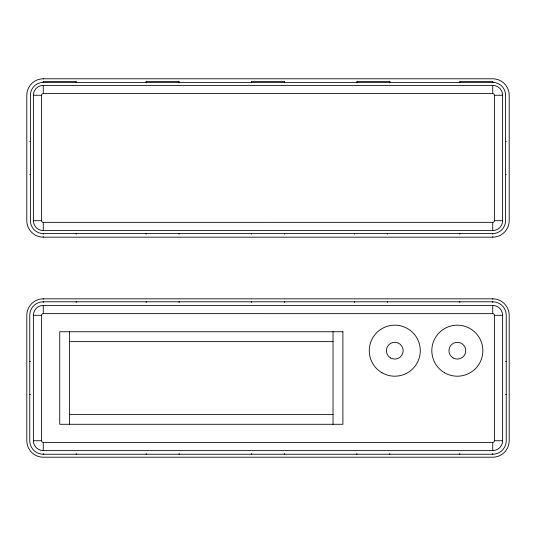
<?xml version="1.0" encoding="UTF-8"?>
<svg xmlns="http://www.w3.org/2000/svg" width="536" height="536" viewBox="0 0 536 536"><rect width="100%" height="100%" fill="white"/><g stroke="black" fill="none" stroke-linecap="round" stroke-linejoin="round"><path stroke-width="0.8" d="M43.262 78.792L492.738 78.792A16.462 16.462 0 0 1 509.2 95.254L509.2 220.711A16.462 16.462 0 0 1 492.738 237.173L43.262 237.173A16.462 16.462 0 0 1 26.8 220.711L26.8 95.254A16.462 16.462 0 0 1 43.262 78.792L43.262 79.006M43.262 81.586L76.192 81.586M146.167 81.586L179.091 81.586M251.538 81.586L284.462 81.586M356.909 81.586L389.833 81.586M459.808 81.586L492.738 81.586M43.262 85.378L492.738 85.378A9.876 9.876 0 0 1 502.614 95.254L502.614 220.711A9.876 9.876 0 0 1 492.738 230.587L43.262 230.587A9.876 9.876 0 0 1 33.386 220.711L33.386 95.254A9.876 9.876 0 0 1 43.262 85.378L43.262 93.606A1.648 1.648 0 0 0 41.614 95.254L33.386 95.254M43.262 93.606L492.738 93.606A1.648 1.648 0 0 1 494.38 95.254L494.38 220.711A1.648 1.648 0 0 1 492.738 222.353L43.262 222.36A1.648 1.648 0 0 1 41.62 220.711L41.62 95.254M494.38 95.254L502.614 95.254M29.641 141.517L30.833 141.517M505.167 141.517L506.359 141.517M29.641 174.448L30.833 174.448M505.167 174.448L506.359 174.448M33.386 220.711L41.62 220.711M494.38 220.711L502.614 220.711M43.262 298.827L492.738 298.827A16.462 16.462 0 0 1 509.2 315.289L509.2 440.746A16.462 16.462 0 0 1 492.738 457.208L43.262 457.208A16.462 16.462 0 0 1 26.8 440.746L26.8 315.289A16.462 16.462 0 0 1 43.262 298.827L43.262 299.336M43.262 305.413L492.738 305.413A9.876 9.876 0 0 1 502.614 315.289L502.614 440.746A9.876 9.876 0 0 1 492.738 450.622L43.262 450.622A9.876 9.876 0 0 1 33.386 440.746L33.386 315.289A9.876 9.876 0 0 1 43.262 305.413L43.262 313.64A1.648 1.648 0 0 0 41.62 315.289L41.62 440.746A1.648 1.648 0 0 0 43.262 442.394L492.738 442.394A1.648 1.648 0 0 0 494.38 440.746L494.38 315.289A1.648 1.648 0 0 0 492.738 313.647L43.262 313.64M33.386 315.289L41.62 315.289M494.38 315.289L502.614 315.289M69.606 341.633L333.03 341.633M29.761 361.552L30.545 361.552M505.455 361.552L506.239 361.552M29.761 394.483L30.545 394.483M505.455 394.483L506.239 394.483M69.606 414.402L333.03 414.402M33.386 440.746L41.62 440.746M494.38 440.746L502.614 440.746M43.262 454.247L492.738 454.247A13.501 13.501 0 0 0 506.239 440.746L506.239 315.289A13.501 13.501 0 0 0 492.738 301.788L43.262 301.788A13.501 13.501 0 0 0 29.761 315.289L29.761 440.746A13.501 13.501 0 0 0 43.262 454.247L43.262 453.463M492.738 81.626L492.738 82.819M492.738 85.378L492.738 93.606M492.738 222.36L492.738 230.587M492.738 233.435L492.738 234.333M492.738 236.664L492.738 237.173M492.738 298.827L492.738 299.336M492.738 301.487L492.738 302.572M492.738 305.413L492.738 313.64M492.738 442.394L492.738 450.622M492.738 453.463L492.738 454.247M459.808 81.626L459.808 82.819M459.808 233.435L459.808 234.333M459.808 301.487L459.808 302.572M459.808 453.463L459.808 454.247M389.833 81.626L389.833 82.819M389.833 453.463L389.833 454.247M387.367 233.435L387.367 234.333M387.367 301.487L387.367 302.572M356.909 81.626L356.909 82.819M356.909 453.463L356.909 454.247M354.437 233.435L354.437 234.333M354.437 301.487L354.437 302.572M333.03 331.757L333.03 424.284M284.462 81.626L284.462 82.819M284.462 233.435L284.462 234.333M284.462 301.487L284.462 302.572M284.462 453.463L284.462 454.247M251.538 81.626L251.538 82.819M251.538 233.435L251.538 234.333M251.538 301.487L251.538 302.572M251.538 453.463L251.538 454.247M179.091 81.626L179.091 82.819M179.091 233.435L179.091 234.333M179.091 301.487L179.091 302.572M179.091 453.463L179.091 454.247M146.167 81.626L146.167 82.819M146.167 233.435L146.167 234.333M146.167 301.487L146.167 302.572M146.167 453.463L146.167 454.247M76.192 81.626L76.192 82.819M76.192 233.435L76.192 234.333M76.192 301.487L76.192 302.572M76.192 453.463L76.192 454.247M69.606 331.757L69.606 424.284M43.262 81.626L43.262 82.819M43.262 222.36L43.262 230.587M43.262 233.435L43.262 234.333M43.262 236.664L43.262 237.173M43.262 301.487L43.262 302.572M43.262 442.394L43.262 450.622M492.738 82.41L43.262 82.41A12.844 12.844 0 0 0 30.425 95.254L30.425 220.711A12.844 12.844 0 0 0 43.262 233.555L492.738 233.555A12.844 12.844 0 0 0 505.575 220.711L505.575 95.254A12.844 12.844 0 0 0 492.738 82.41M342.913 331.757L59.731 331.757L59.731 424.284L342.913 424.284L342.913 331.757M382.014 372.788A25.52 25.52 0 0 0 420.291 350.685A25.52 25.52 0 0 0 382.014 328.588A25.52 25.52 0 0 0 382.014 372.788M444.579 372.788A25.52 25.52 0 0 0 482.856 350.685A25.52 25.52 0 0 0 444.579 328.588A25.52 25.52 0 0 0 444.579 372.788M390.577 357.961A8.395 8.395 0 0 0 403.173 350.685A8.395 8.395 0 0 0 390.577 343.415A8.395 8.395 0 0 0 390.577 357.961M453.141 357.961A8.395 8.395 0 0 0 465.737 350.685A8.395 8.395 0 0 0 453.141 343.415A8.395 8.395 0 0 0 453.141 357.961"/></g></svg>
